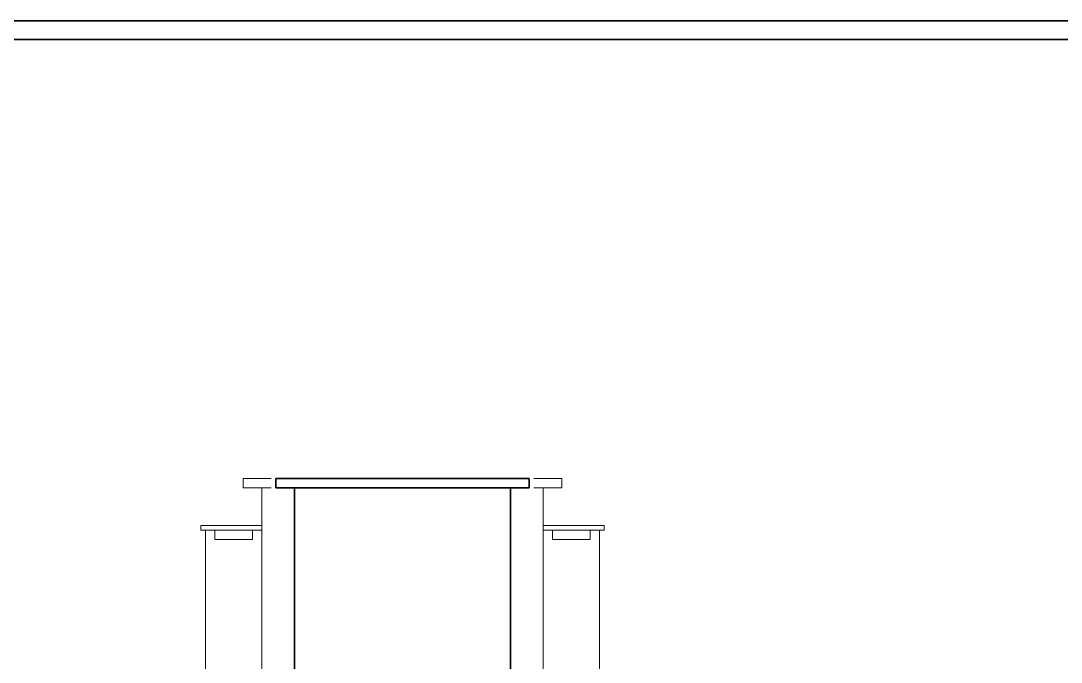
# Model space of a CAD drawing. Header units: inches. Extents: x -7543 to -822, y 102837 to 190349.
# Drawn here: x -826.6648 to -826.4429, y 102837.3027 to 102837.4395 of the extents above; entities that cross this region are included whole.
import ezdxf

# ---------------------------------------------------------------- set-up
doc = ezdxf.new("R2010")
doc.units = ezdxf.units.IN
doc.header["$MEASUREMENT"] = 0
doc.layers.add('DUVAR', color=7, linetype='Continuous', lineweight=35, true_color=0xfc4642)
doc.layers.add('PENCERE', color=7, linetype='Continuous', lineweight=18, true_color=0xffb360)

msp = doc.modelspace()

# ---------------------------------------------------------------- linework, layer by layer
at = {"layer": 'DUVAR'}
for p, q in [((-837.60507, 102837.43946), (-821.98956, 102837.43946)), ((-837.60107, 102837.43546), (-821.99356, 102837.43546)), ((-826.61041, 102837.34189, -0.002), (-826.55641, 102837.34189, -0.002)), ((-826.61041, 102837.33989, -0.002), (-826.61041, 102837.34189, -0.002)), ((-826.55641, 102837.34189, -0.002), (-826.55641, 102837.33989, -0.002)), ((-826.61041, 102837.33989, -0.002), (-826.55641, 102837.33989, -0.002)), ((-826.60641, 102837.33989, -0.002), (-826.60641, 102837.29989, -0.002)), ((-826.56041, 102837.33989, -0.002), (-826.56041, 102837.29989, -0.002))]:
    msp.add_line(p, q, dxfattribs=at)
at = {"layer": 'PENCERE'}
for p, q in [((-826.61741, 102837.34189, -0.002), (-826.61141, 102837.34189, -0.002)), ((-826.61741, 102837.34189, -0.002), (-826.61741, 102837.33989, -0.002)), ((-826.55541, 102837.34189, -0.002), (-826.54941, 102837.34189, -0.002)), ((-826.54941, 102837.34189, -0.002), (-826.54941, 102837.33989, -0.002)), ((-826.61741, 102837.33989, -0.002), (-826.61141, 102837.33989, -0.002)), ((-826.61341, 102837.33989, -0.002), (-826.61341, 102837.29789, -0.002)), ((-826.55541, 102837.33989, -0.002), (-826.54941, 102837.33989, -0.002)), ((-826.55341, 102837.33989, -0.002), (-826.55341, 102837.29789, -0.002)), ((-826.61341, 102837.33189, -0.002), (-826.62641, 102837.33189, -0.002)), ((-826.62641, 102837.33189, -0.002), (-826.62641, 102837.33089, -0.002)), ((-826.61341, 102837.33089, -0.002), (-826.62641, 102837.33089, -0.002)), ((-826.62541, 102837.33089, -0.002), (-826.62541, 102837.29789, -0.002)), ((-826.62341, 102837.33089, -0.002), (-826.62341, 102837.32889, -0.002)), ((-826.61541, 102837.33089, -0.002), (-826.61541, 102837.32889, -0.002)), ((-826.55341, 102837.33189, -0.002), (-826.54041, 102837.33189, -0.002)), ((-826.55341, 102837.33089, -0.002), (-826.54041, 102837.33089, -0.002)), ((-826.55141, 102837.33089, -0.002), (-826.55141, 102837.32889, -0.002)), ((-826.54341, 102837.33089, -0.002), (-826.54341, 102837.32889, -0.002)), ((-826.54141, 102837.33089, -0.002), (-826.54141, 102837.29789, -0.002)), ((-826.54041, 102837.33189, -0.002), (-826.54041, 102837.33089, -0.002)), ((-826.61541, 102837.32889, -0.002), (-826.62341, 102837.32889, -0.002)), ((-826.55141, 102837.32889, -0.002), (-826.54341, 102837.32889, -0.002))]:
    msp.add_line(p, q, dxfattribs=at)

doc.saveas('drawing.dxf')
